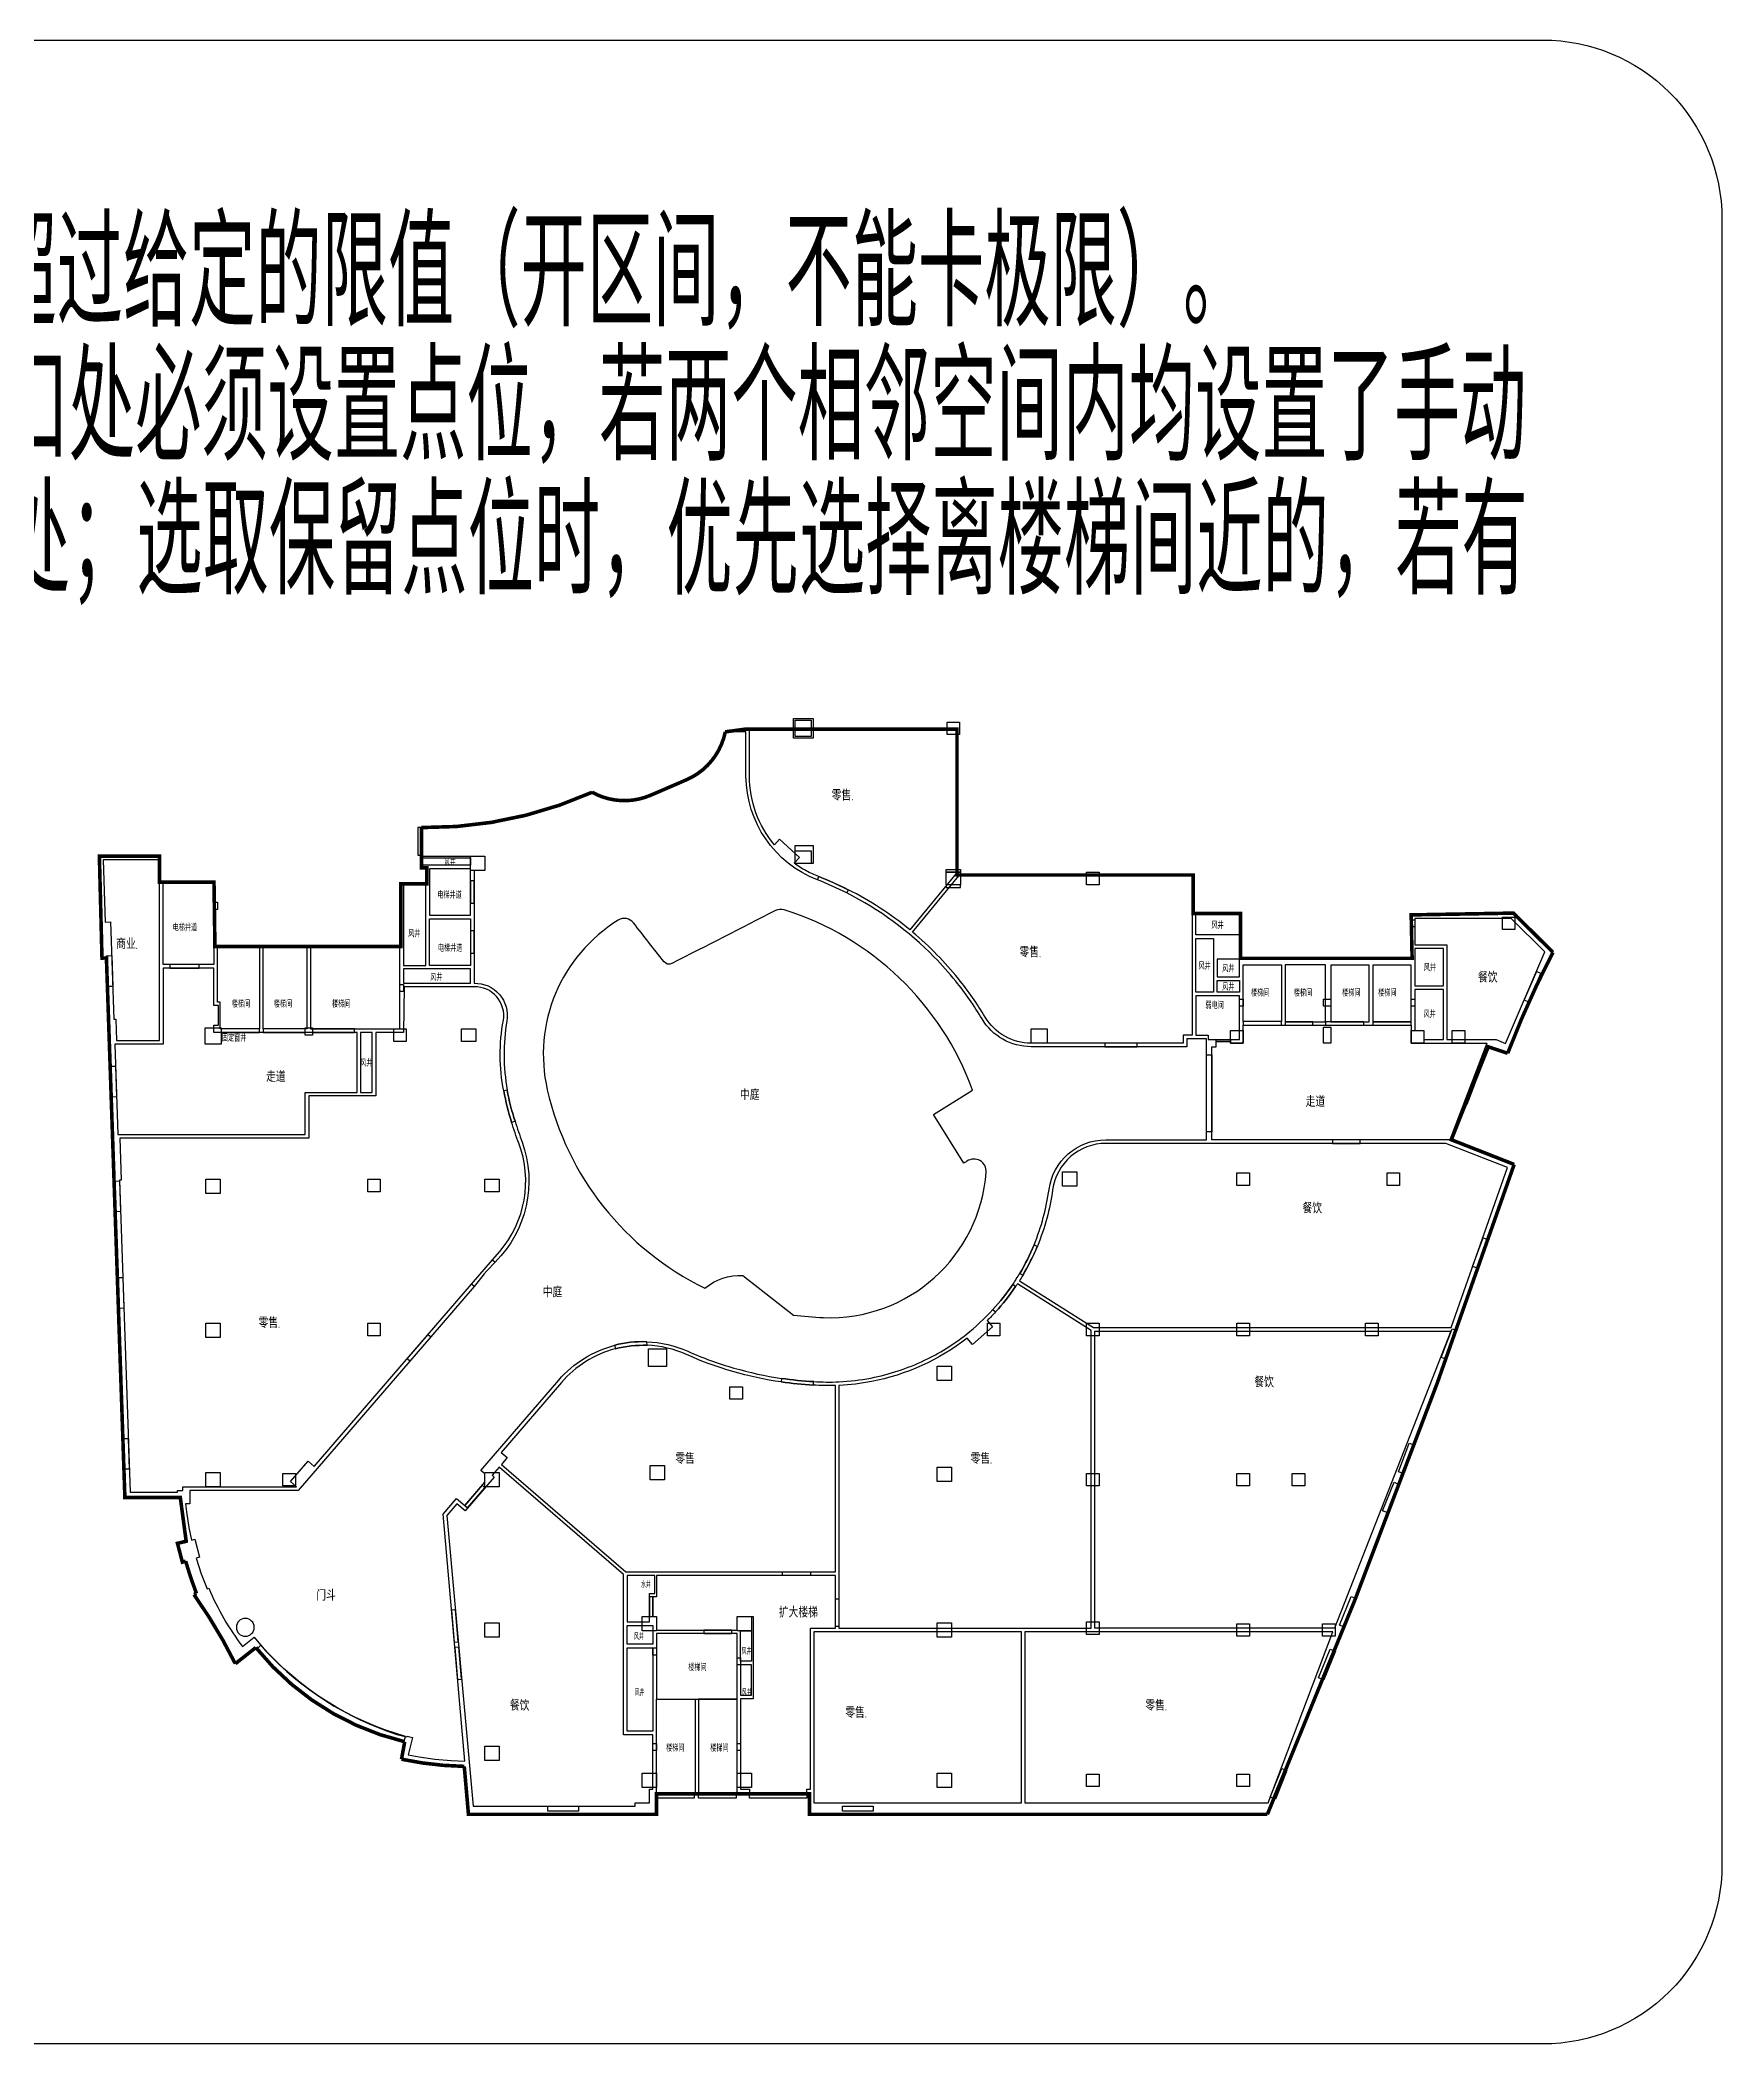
# Model space of a CAD drawing. Header units: millimetres. Extents: x -77018 to 517482, y 370785 to 1587285.
# Drawn here: x 161176 to 255232, y 549785 to 661785 of the extents above; entities that cross this region are included whole.
import ezdxf
from ezdxf.enums import TextEntityAlignment as Align

# ---------------------------------------------------------------- set-up
doc = ezdxf.new("R2010")
doc.units = ezdxf.units.MM
doc.header["$LTSCALE"] = 1000
doc.linetypes.add('DASH', pattern=[0.35, 0.25, -0.1])
doc.layers.add('AD-AREA-DIVD', color=1, linetype='Continuous', true_color=0xff0000)
doc.layers.add('AD-AREA-OUTL', color=31, linetype='Continuous', plot=False)
doc.layers.add('柱子', color=7, linetype='Continuous', plot=False)
for name, color, linetype in [('AD-NAME-ROOM', 9, 'Continuous'), ('E-UNIV-DIAG', 2, 'Continuous'), ('E-UNIV-NOTE', 6, 'Continuous'), ('门窗框线', 114, 'Continuous')]:
    doc.layers.add(name, color=color, linetype=linetype)
doc.styles.add('TH-STYLE3', font='tssdeng.shx', dxfattribs={"width": 0.65, "bigfont": 'tssdchn.shx'})

msp = doc.modelspace()

# ---------------------------------------------------------------- linework, layer by layer
at = {"layer": 'AD-AREA-DIVD', "linetype": 'DASH', "ltscale": 2, "const_width": 200}
msp.add_lwpolyline([(245780, 610796, 0.0277937), (243250, 605157), (242163, 605515), (240098, 600322), (243612, 598942, -0.0184976), (229813, 562619), (204205, 562619), (204205, 563769), (195655, 563769), (195655, 562619), (185133, 562619), (184899, 565298, -0.0474949), (181389, 565697), (181569, 566675, -0.1669327), (173244, 571941), (172096, 571034, 0.0388362), (169782, 574903), (169923, 574962, -0.0187664), (169318, 576767), (169135, 576713), (168860, 577764), (169348, 577879), (169018, 580333), (165920, 580319), (164888, 610482), (164639, 610474), (164494, 616169), (167853, 616169), (167853, 614719), (170903, 614719), (170955, 611129), (181355, 611129), (181355, 614619), (182805, 614619), (182805, 615519), (182503, 615519), (182503, 617769, 0.1084746), (192050, 619742, 0.2325357), (195324, 619578), (197324, 620440, 0.2461203), (199495, 623119), (200605, 623269), (212455, 623269), (212455, 615119), (225655, 615119), (225655, 612969), (228305, 612969), (228305, 610459), (237905, 610459), (237853, 612889), (243575, 612989)], format="xyb", close=True, dxfattribs=at)
at = {"layer": 'AD-AREA-OUTL'}
for points in [[(203303, 623869), (204403, 623869), (204403, 622769), (203303, 622769)], [(182503, 616069), (185253, 616069), (185253, 615669), (182503, 615669)], [(167853, 605869), (167853, 615969), (164701, 615969), (164820, 612491), (165120, 612502), (165306, 607056), (165406, 607060), (165446, 605869)], [(182953, 612869), (185253, 612869), (185253, 615469), (182953, 615469)], [(170903, 610119), (168053, 610119), (168053, 614719), (170903, 614719)], [(182753, 614569), (181503, 614569), (181503, 610069), (182753, 610069)], [(182953, 612669), (185253, 612669), (185253, 610069), (182953, 610069)], [(225803, 612919), (228253, 612919), (228253, 611769), (225803, 611769)], [(238053, 612689), (238053, 611219), (239853, 611219), (239853, 605919), (242611, 605919), (243125, 605709), (245322, 610817), (243451, 612689)], [(226803, 608569), (225803, 608569), (225803, 611569), (226803, 611569)], [(171103, 611109), (173453, 611109), (173453, 606519), (171253, 606519), (171253, 608019), (171103, 608019)], [(173653, 611109), (176103, 611109), (176103, 606519), (173653, 606519)], [(181303, 611109), (176303, 611109), (176303, 606519), (181303, 606519)], [(228253, 610419), (227003, 610419), (227003, 609419), (228253, 609419)], [(239653, 611019), (238053, 611019), (238053, 608919), (239653, 608919)], [(178903, 606319), (170903, 606319), (170903, 606719), (171153, 606719), (171153, 607819), (170903, 607819), (170903, 609919), (168053, 609919), (168053, 605669), (165353, 605669), (165526, 600619), (176003, 600619), (176003, 602969), (178903, 602969)], [(185253, 609869), (181503, 609869), (181503, 609069), (185253, 609069)], [(228453, 610089), (230603, 610089), (230603, 606929), (228453, 606929)], [(230803, 606919), (233053, 606919), (233053, 610089), (230803, 610089)], [(233353, 606909), (235503, 606909), (235503, 610079), (233353, 610079)], [(235703, 606909), (237853, 606909), (237853, 610079), (235703, 610079)], [(225803, 608369), (225803, 606169), (226503, 606169), (226503, 605919), (228253, 605919), (228253, 608369)], [(227003, 609219), (228253, 609219), (228253, 608569), (227003, 608569)], [(239653, 605919), (239653, 608718), (238053, 608719), (238053, 606419), (238553, 606419), (238553, 605919)], [(179753, 606319), (179103, 606319), (179103, 602969), (179753, 602969)], [(240021, 600319), (226703, 600319), (226703, 605519), (226953, 605519), (226953, 605819), (227753, 605819), (227753, 605719), (228453, 605719), (228453, 606719), (237853, 606719), (237853, 605719), (242082, 605719)], [(220153, 589619), (240071, 589619), (233558, 573019), (220153, 573019)], [(185396, 563069), (194453, 563069), (194453, 563269), (195253, 563269), (195253, 564019), (195453, 564019), (195453, 567069), (193803, 567069), (193803, 576023), (186848, 582025), (186455, 581569), (186568, 581471), (184944, 579588), (184490, 579980), (183918, 579318)], [(194003, 573369), (195253, 573369), (195253, 574969), (195553, 574969), (195553, 575969), (194003, 575969)], [(205653, 573019), (205653, 575969), (195653, 575969), (195653, 574769), (195453, 574769), (195453, 573669), (195653, 573669), (195653, 572919), (200153, 572919), (200153, 573669), (201053, 573669), (201053, 569069), (200353, 569069), (200353, 564019), (200853, 564019), (200853, 563819), (204053, 563819), (204053, 564019), (204253, 564019), (204253, 573019)], [(194003, 573169), (195453, 573169), (195453, 572119), (194003, 572119)], [(195653, 569049), (200153, 569049), (200153, 572719), (195653, 572719)], [(200953, 571169), (200353, 571169), (200353, 572869), (200953, 572869)], [(216053, 572819), (204453, 572819), (204453, 563269), (216053, 563269)], [(233479, 572819), (216253, 572819), (216253, 563269), (229848, 563269)], [(194003, 571919), (195453, 571919), (195453, 567269), (194003, 567269)], [(200953, 570969), (200353, 570969), (200353, 569269), (200953, 569269)], [(195653, 569049), (197803, 569049), (197803, 563819), (195653, 563819)], [(198003, 563819), (200153, 563819), (200153, 569049), (198003, 569049)]]:
    msp.add_lwpolyline(points, close=True, dxfattribs=at)
for points in [[(169553, 580719), (169553, 579969), (169316, 579969), (169362, 579532), (169494, 578650), (169640, 577948), (169833, 577994), (170094, 576998), (169902, 576942), (170183, 576068), (170514, 575225), (170518, 575215), (170610, 575255, 0.060062), (172493, 571991), (173157, 572523), (173791, 571757, 0.1267433), (181128, 567088), (181689, 566946), (181694, 566944), (181703, 566980), (181995, 566912), (181771, 565949), (182375, 565827), (183258, 565699), (184167, 565621), (184924, 565597), (183712, 579385), (184469, 580262), (184923, 579870), (186053, 581180), (186053, 581651), (185832, 581842), (190186, 586887, -0.1520211), (193313, 588835, -0.0729671), (195103, 589032, -0.0959666), (197400, 588501, 0.0344701), (199972, 587563, 0.0338173), (202648, 586983, 0.0229396), (204439, 586804, 0.0268272), (205853, 586791, 0.0368884), (207640, 587004, 0.0632545), (210641, 587993, 0.0556806), (212966, 589438, 0.040684), (214458, 590825, 0.0366286), (215573, 592238, 0.0141087), (215959, 592845, 0.0366286), (216765, 594454, 0.0636746), (217602, 597546, -0.3736362), (220774, 600319), (226403, 600319), (226403, 605969), (225303, 605969), (225303, 605519), (216600, 605519, -0.2635292), (213855, 607074, 0.0345318), (212381, 609187, 0.0243312), (211185, 610532, 0.0819471), (206288, 614115, 0.0243312), (204644, 614849, -0.307418), (200653, 620640), (200653, 623119), (199495, 623119, -0.2461203), (197324, 620440), (195324, 619578, -0.2325357), (192050, 619742, -0.1084646), (182503, 617769), (182503, 616169), (186053, 616169), (186053, 615369), (185453, 615369), (185453, 609069, -0.4718724), (187281, 606962, 0.0866338), (187302, 603089, 0.0335644), (187737, 601355, 0.0081928), (188134, 600191, -0.2904457), (186634, 593486, 0.0367123), (185458, 592123), (183029, 589308), (181853, 587945), (175617, 580719)], [(212403, 615205), (209819, 612053, 0.0548734), (206370, 614298, 0.0239422), (204726, 615032, -0.0269271), (204016, 615353, -0.039767), (203341, 615775), (203638, 616098), (202533, 617113), (202244, 616798, -0.1754822), (200853, 620640), (200853, 623219), (212403, 623219)], [(212551, 615069), (225603, 615069), (225603, 606169), (225103, 606169), (225103, 605719), (216600, 605719, -0.2635596), (214027, 607177, 0.0349117), (212531, 609320, 0.0237031), (211334, 610665, 0.0249509), (209971, 611927)], [(200485, 592728), (203304, 590526, 0.022334), (204990, 590383, 0.4050157), (214082, 598512, 0.630814), (213011, 599121, -0.025087), (212844, 599016), (211149, 601730), (213321, 603088, 0.234123), (202788, 613169, 0.1965205), (202298, 613128, -0.0001607), (196506, 610169, -0.3583085), (196072, 610264, -0.0001871), (194360, 612443, 0.3817894), (193507, 612594, 0.3209025), (189543, 603112, 0.2271121), (198358, 592027, -0.193706)], [(185453, 608869), (181529, 608869), (181503, 606319), (179953, 606319), (179953, 602769), (176203, 602769), (176203, 600419), (165633, 600419), (165713, 598065), (165614, 598062), (166210, 580619), (168867, 580619), (168867, 580719), (169153, 580719), (169153, 580919), (175525, 580919), (175184, 581213), (176164, 582348), (176505, 582054), (186483, 593617), (186880, 594077, 0.2751252), (187948, 600121, -0.015821), (187545, 601296, -0.026669), (187105, 603053, -0.0935378), (187084, 606996, 0.4726988)], [(215945, 592443), (220082, 589819), (240097, 589819), (243235, 598767), (239782, 600119), (220794, 600119, 0.3755286), (217800, 597518, -0.0636746), (216950, 594378, -0.0366286), (216130, 592743, -0.0140945)], [(186963, 582847), (187304, 582553), (186979, 582176), (193941, 576169), (205653, 576169), (205653, 586584, -0.0211432), (204419, 586605, -0.0201655), (202628, 586784, -0.0708229), (197319, 588319, 0.0971294), (195125, 588831, 0.0727771), (193336, 588634, 0.1534662), (190337, 586756)]]:
    msp.add_lwpolyline(points, format="xyb", close=True, dxfattribs=at)
msp.add_lwpolyline([(205853, 586591), (205853, 573019), (219953, 573019), (219953, 589664), (215838, 592275, -0.0038301), (215730, 592114, -0.0356848), (214616, 590700, -0.0134806), (214144, 590210), (214447, 589863), (213318, 588876), (213015, 589222, -0.117872), (207664, 586805, -0.0356847), (205876, 586592, -0.0004563), (205853, 586591, 1.2180455)], format="xyb", dxfattribs=at)
at = {"layer": 'E-UNIV-DIAG'}
msp.add_lwpolyline([(245232, 549785), (65232, 549785, -0.4142136), (55232, 559785), (55232, 651785, -0.4142136), (65232, 661785), (245232, 661785, -0.4142136), (255232, 651785), (255232, 559785, -0.4142136)], format="xyb", close=True, dxfattribs=at)
at = {"layer": '柱子'}
for points in [[(203403, 623769), (204303, 623769), (204303, 622869), (203403, 622869)], [(203403, 623769), (204303, 623769), (204303, 622869), (203403, 622869)], [(211903, 623669), (212603, 623669), (212603, 622969), (211903, 622969)], [(185253, 616169), (186053, 616169), (186053, 615369), (185253, 615369)], [(203403, 616769), (204403, 616769), (204403, 615769), (203403, 615769)], [(203403, 616469), (204303, 616469), (204303, 615769), (203403, 615769)], [(203403, 616469), (204303, 616469), (204303, 615769), (203403, 615769)], [(212653, 615269), (211853, 615269), (211853, 615419), (212653, 615419), (212653, 615269)], [(211853, 615269), (212653, 615269), (212653, 614569), (211853, 614569)], [(219703, 615269), (220403, 615269), (220403, 614569), (219703, 614569)], [(212653, 614569), (211853, 614569), (211853, 614419), (212653, 614419), (212653, 614569)], [(170903, 613199), (170903, 613599), (171103, 613599), (171103, 613199)], [(242953, 612769), (243653, 612769), (243653, 612069), (242953, 612069)], [(237853, 612619), (238053, 612619), (238053, 612219), (237853, 612219)], [(181303, 608599), (181303, 608999), (181503, 608999), (181503, 608599)], [(228253, 608179), (228453, 608179), (228453, 607779), (228253, 607779)], [(232953, 608179), (233353, 608179), (233353, 607779), (232953, 607779)], [(237853, 608179), (238053, 608179), (238053, 607779), (237853, 607779), (237853, 608179)], [(170403, 606569), (171303, 606569), (171303, 605669), (170403, 605669)], [(176003, 606569), (176403, 606569), (176403, 606169), (176003, 606169)], [(180953, 606519), (181653, 606519), (181653, 605819), (180953, 605819)], [(184753, 606519), (185553, 606519), (185553, 605819), (184753, 605819)], [(216603, 606519), (217503, 606519), (217503, 605719), (216603, 605719)], [(227753, 606419), (228453, 606419), (228453, 605719), (227753, 605719)], [(232953, 606619), (233353, 606619), (233353, 605719), (232953, 605719)], [(237853, 606419), (238553, 606419), (238553, 605719), (237853, 605719)], [(240153, 606419), (240853, 606419), (240853, 605719), (240153, 605719)], [(170453, 598119), (171253, 598119), (171253, 597319), (170453, 597319)], [(179503, 598119), (180203, 598119), (180203, 597419), (179503, 597419)], [(186053, 598119), (186853, 598119), (186853, 597419), (186053, 597419)], [(218353, 598519), (219153, 598519), (219153, 597719), (218353, 597719)], [(228103, 598469), (228803, 598469), (228803, 597769), (228103, 597769)], [(236503, 598469), (237203, 598469), (237203, 597769), (236503, 597769)], [(170453, 590069), (171253, 590069), (171253, 589269), (170453, 589269)], [(179503, 590069), (180203, 590069), (180203, 589369), (179503, 589369)], [(214153, 590069), (214853, 590069), (214853, 589369), (214153, 589369)], [(219703, 590069), (220403, 590069), (220403, 589369), (219703, 589369)], [(228103, 590069), (228803, 590069), (228803, 589369), (228103, 589369)], [(235303, 590069), (236003, 590069), (236003, 589369), (235303, 589369)], [(195203, 588644), (196203, 588644), (196203, 587644), (195203, 587644)], [(211353, 587669), (212153, 587669), (212153, 586869), (211353, 586869)], [(199753, 586519), (200453, 586519), (200453, 585819), (199753, 585819)], [(170453, 581719), (171253, 581719), (171253, 580919), (170453, 580919)], [(174753, 581669), (175453, 581669), (175453, 580969), (174753, 580969)], [(186053, 581719), (186853, 581719), (186853, 580919), (186053, 580919)], [(195303, 582119), (196103, 582119), (196103, 581319), (195303, 581319)], [(211353, 582019), (212153, 582019), (212153, 581219), (211353, 581219)], [(219703, 581669), (220403, 581669), (220403, 580969), (219703, 580969)], [(228103, 581669), (228803, 581669), (228803, 580969), (228103, 580969)], [(231203, 581669), (231903, 581669), (231903, 580969), (231203, 580969)], [(194853, 573669), (195653, 573669), (195653, 572869), (194853, 572869)], [(200153, 573669), (200953, 573669), (200953, 572869), (200153, 572869)], [(186053, 573319), (186853, 573319), (186853, 572519), (186053, 572519)], [(211353, 573319), (212153, 573319), (212153, 572519), (211353, 572519)], [(219703, 573369), (220403, 573369), (220403, 572669), (219703, 572669)], [(228103, 573269), (228803, 573269), (228803, 572569), (228103, 572569)], [(232903, 573269), (233603, 573269), (233603, 572569), (232903, 572569)], [(195453, 571519), (195453, 571919), (195653, 571919), (195653, 571519)], [(200153, 570969), (200153, 571369), (200353, 571369), (200353, 570969)], [(186053, 566419), (186853, 566419), (186853, 565619), (186053, 565619)], [(195453, 566179), (195453, 566579), (195653, 566579), (195653, 566179)], [(200153, 566179), (200153, 566579), (200353, 566579), (200353, 566179)], [(194853, 564919), (195653, 564919), (195653, 564119), (194853, 564119)], [(200153, 564919), (200953, 564919), (200953, 564119), (200153, 564119)], [(211353, 564919), (212153, 564919), (212153, 564119), (211353, 564119)], [(219703, 564869), (220403, 564869), (220403, 564169), (219703, 564169)], [(228103, 564869), (228803, 564869), (228803, 564169), (228103, 564169)]]:
    msp.add_lwpolyline(points, close=True, dxfattribs=at)
msp.add_lwpolyline([(173153, 573069, 1), (172153, 573069, 1), (173153, 573069, 1)], format="xyb", close=True, dxfattribs=at)
at = {"layer": '门窗框线'}
for points in [[(182503, 617769), (182303, 617769), (182303, 616219), (182503, 616219)], [(185453, 611989), (185253, 611989), (185253, 610749), (185453, 610749)], [(170073, 610119), (168433, 610119), (168433, 609919), (170073, 609919)], [(244166, 608139), (244416, 608031), (245103, 609608), (244854, 609718)], [(173453, 606519), (171303, 606519), (171303, 606319), (173453, 606319)], [(178753, 606519), (176403, 606519), (176403, 606319), (178753, 606319)], [(230603, 606929), (228453, 606929), (228453, 606719), (230603, 606719)], [(232353, 606919), (230803, 606919), (230803, 606729), (232353, 606729)], [(235203, 606909), (233053, 606909), (233053, 606719), (235203, 606719)], [(237853, 606909), (235703, 606909), (235703, 606719), (237853, 606719)], [(222523, 605719), (220723, 605719), (220723, 605519), (222523, 605519)], [(226403, 605069), (226703, 605069), (226703, 600769), (226403, 600769)], [(226953, 605919), (227753, 605919), (227753, 605819), (226953, 605819)], [(240989, 602301), (241418, 603422), (241231, 603493), (240802, 602373)], [(235003, 600319), (233453, 600319), (233453, 600119), (235003, 600119)], [(242142, 594745), (241555, 593138), (241284, 593239), (241884, 594841)], [(240396, 589660), (239809, 588052), (239538, 588154), (240138, 589756)], [(237995, 583272), (237409, 581665), (237138, 581766), (237738, 583368)], [(237189, 581061), (236546, 579465), (236257, 579585), (236909, 581176)], [(202703, 576169), (204253, 576169), (204253, 575969), (202703, 575969)], [(195453, 574769), (195253, 574769), (195253, 573669), (195453, 573669)], [(205653, 574669), (205853, 574669), (205853, 573119), (205653, 573119)], [(184404, 574050), (184182, 574031), (184340, 572238), (184567, 572258)], [(199853, 572919), (198303, 572919), (198303, 572719), (199853, 572719)], [(184588, 571958), (184366, 571939), (184524, 570146), (184751, 570166)], [(195703, 563819), (197753, 563819), (197753, 563519), (195703, 563519)], [(198003, 563819), (200103, 563819), (200103, 563519), (198003, 563519)], [(200853, 563819), (204053, 563819), (204053, 563519), (200853, 563519)], [(206043, 563069), (207763, 563069), (207763, 562794), (206043, 562794)]]:
    msp.add_lwpolyline(points, close=True, dxfattribs=at)
for points in [[(206370, 614298), (206288, 614115, 0.0243312), (204644, 614849), (204726, 615032), (205566, 614683)], [(187302, 603089), (187105, 603053, 0.026669), (187545, 601296), (187737, 601355, -0.0335644)], [(186483, 593617), (186634, 593486, 0.0367123), (185458, 592123), (185307, 592254)], [(215959, 592845), (216138, 592755, 0.035394), (216945, 594364), (216765, 594454, -0.0366274)], [(214458, 590825), (214616, 590700, 0.0356848), (215730, 592114), (215573, 592238, -0.036629)], [(202648, 586983), (202628, 586784, 0.0201655), (204419, 586605), (204439, 586804, -0.0229396)]]:
    msp.add_lwpolyline(points, format="xyb", close=True, dxfattribs=at)
at = {"layer": '门窗框线', "elevation": 0}
for points in [[(185453, 614789), (185253, 614789), (185253, 613549), (185453, 613549)], [(176003, 606519), (173653, 606519), (173653, 606319), (176003, 606319)], [(234778, 574675), (234135, 573079), (233845, 573198), (234497, 574790)], [(233612, 571730), (232969, 570135), (232679, 570254), (233331, 571845)], [(230902, 565060), (230259, 563465), (229970, 563584), (230622, 565175)], [(189571, 563069), (191291, 563069), (191291, 562794), (189571, 562794)]]:
    msp.add_lwpolyline(points, close=True, dxfattribs=at)
for points in [[(165184, 610614), (165243, 608895), (164943, 608885), (164885, 610604), (165184, 610614)], [(165395, 604438), (165454, 602719), (165154, 602708), (165096, 604427), (165395, 604438)], [(165614, 598022), (165674, 596303), (165373, 596293), (165315, 598012), (165614, 598022)], [(165799, 592625), (165858, 590906), (165558, 590896), (165500, 592615), (165799, 592625)]]:
    msp.add_lwpolyline(points, dxfattribs=at)
at = {"layer": '门窗框线'}
for points in [[(182877, 589439), (183029, 589308), (181853, 587945), (181701, 588076), (182877, 589439)], [(166107, 583630), (166166, 581911), (165866, 581901), (165808, 583620), (166107, 583630)], [(184923, 579870), (185074, 579740), (186054, 580875), (185903, 581006), (184923, 579870)]]:
    msp.add_lwpolyline(points, dxfattribs=at)
msp.add_lwpolyline([(193313, 588835), (193336, 588634, -0.0727771), (195125, 588831), (195103, 589032, 0.0729671), (193313, 588835)], format="xyb", dxfattribs=at)
at = {"layer": '门窗框线', "elevation": 0}
msp.add_lwpolyline([(173525, 572073), (173283, 571831, 0.163063), (181546, 566706), (181610, 566973, -0.1451777)], format="xyb", close=True, dxfattribs=at)

# ---------------------------------------------------------------- texts
at = {"layer": 'AD-NAME-ROOM', "style": 'TH-STYLE3', "width": 0.7}
for s, p in [('零售.', (205445, 619283)), ('商业.', (165436, 610974)), ('零售.', (215947, 610521)), ('餐饮', (241588, 609105)), ('走道', (173816, 603552)), ('走道', (231953, 602158)), ('餐饮', (231773, 596207)), ('零售.', (173393, 589801)), ('餐饮', (229079, 586489)), ('零售', (196697, 582210)), ('零售.', (213212, 582210)), ('门斗', (176623, 574563)), ('扩大楼梯', (202491, 573617)), ('餐饮', (187446, 568412)), ('零售.', (222985, 568412)), ('零售.', (206205, 568012))]:
    msp.add_text(s, height=600, rotation=0.00306, dxfattribs=at).set_placement(p)
at = {"layer": 'AD-NAME-ROOM', "linetype": 'ByBlock', "style": 'TH-STYLE3'}
for s, height, rotation, width, p in [('风井', 350, 0.00306, 0.7, (184101, 615870)), ('电梯井道', 375, 0.00306, 0.7, (184075, 614037)), ('电梯井道', 375, 0.00306, 0.7, (169277, 612216)), ('风井', 375, 0.00306, 0.7, (182102, 611871)), ('风井', 375, 0.00306, 0.7, (227026, 612342)), ('电梯井道', 375, 0.00306, 0.7, (184108, 611069)), ('风井', 375, 0.00306, 0.7, (183339, 609429)), ('风井', 375, 0.00306, 0.7, (226301, 610067)), ('风井', 375, 0.00306, 0.7, (227626, 609917)), ('风井', 375, 0.00306, 0.7, (238901, 609980)), ('风井', 375, 0.00306, 0.7, (227626, 608892)), ('楼梯间', 375, 0.00306, 0.7, (229406, 608568)), ('楼梯间', 375, 0.00306, 0.7, (231801, 608568)), ('楼梯间', 375, 0.00306, 0.7, (234503, 608568)), ('楼梯间', 375, 0.00306, 0.7, (236516, 608568)), ('楼梯间', 375, 0.00306, 0.7, (172410, 607949)), ('楼梯间', 375, 0.00306, 0.7, (174759, 607949)), ('楼梯间', 375, 0.00306, 0.7, (178015, 607949)), ('弱电间', 375, 0.00306, 0.7, (226861, 607872)), ('风井', 375, 0.00306, 0.7, (238887, 607371)), ('固定窗井', 375, 0.00306, 0.7, (172029, 606050)), ('风井', 375, 0.00306, 0.7, (179426, 604642)), ('水井', 350, 359.99716, 0.6, (195056, 575483)), ('风井', 350, 359.99716, 0.6, (194665, 572580)), ('风井', 350, 359.99716, 0.6, (200687, 571766)), ('楼梯间', 375, 0.00306, 0.7, (197937, 570868)), ('风井', 350, 359.99716, 0.6, (194700, 569459)), ('风井', 350, 359.99716, 0.6, (200706, 569459)), ('楼梯间', 375, 0.00306, 0.7, (196697, 566363)), ('楼梯间', 375, 0.00306, 0.7, (199165, 566363))]:
    msp.add_text(s, height=height, rotation=rotation, dxfattribs=dict(at, width=width)).set_placement(p, align=Align.MIDDLE)
at = {"layer": 'AD-NAME-ROOM', "style": 'TH-STYLE3', "width": 0.7}
for p in [(200864, 602875), (189836, 591847)]:
    msp.add_text('中庭', height=600, rotation=0.00306, dxfattribs=at).set_placement(p, align=Align.MIDDLE)
at = {"layer": 'E-UNIV-NOTE', "style": 'TH-STYLE3', "width": 0.65}
for s, p in [('1.防火分区内任一一点到最近的手动报警按钮的步距不超过给定的限值（开区间，不能卡极限）。', (70232, 648785)), ('2.对于手动报警按钮，优先在前室、楼梯间（外侧）出口处必须设置点位，若两个相邻空间内均设置了手动', (70232, 641285)), ('报警按钮，在步距不超过限值的情况下，可以只保留一处；选取保留点位时，优先选择离楼梯间近的，若有', (70232, 633785))]:
    msp.add_text(s, height=6000, dxfattribs=at).set_placement(p, align=Align.MIDDLE_LEFT)

doc.saveas('drawing.dxf')
